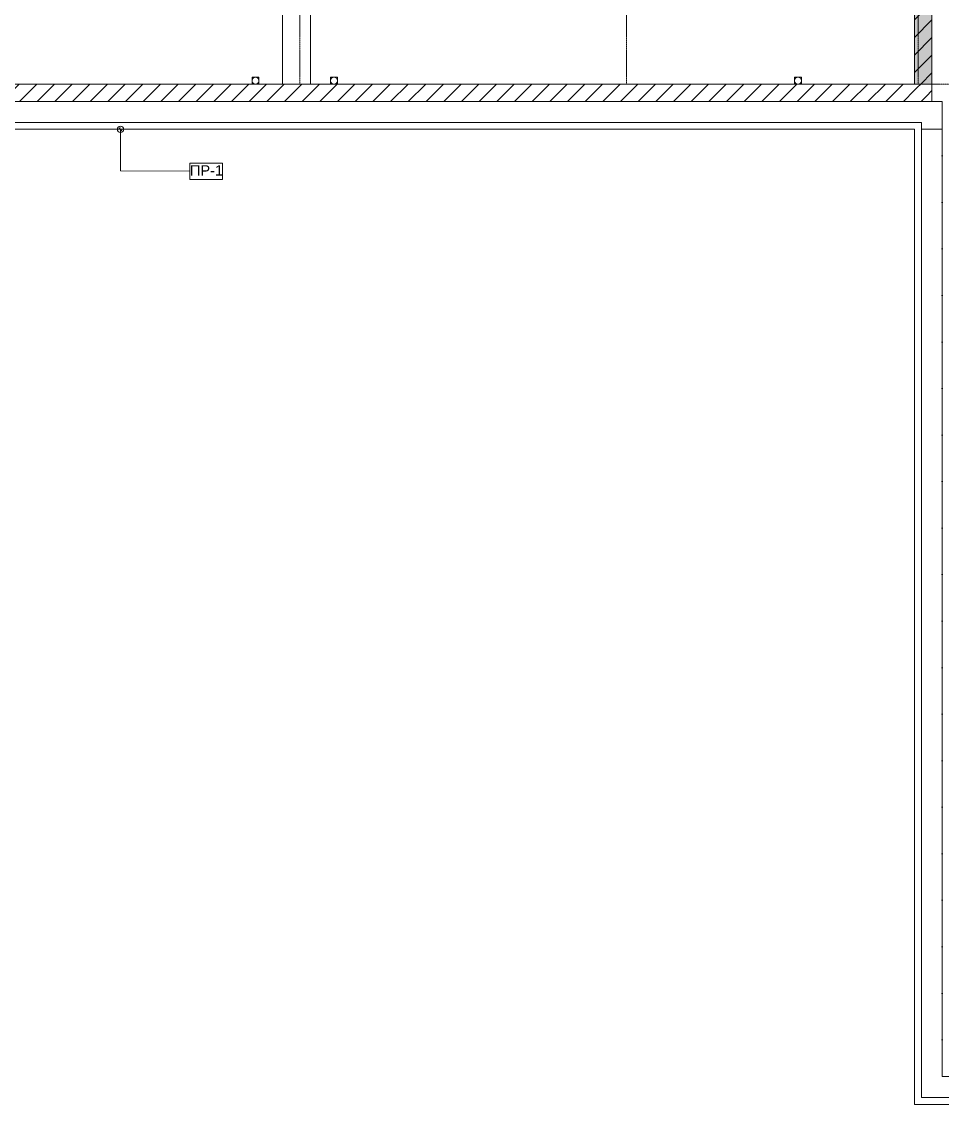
# Model space of a CAD drawing. Header units: millimetres. Extents: x 1499747 to 4341325, y -28481 to 441852.
# Drawn here: x 4219138 to 4232394, y 363265 to 378866 of the extents above; entities that cross this region are included whole.
import ezdxf

# ---------------------------------------------------------------- set-up
doc = ezdxf.new("R2010")
doc.units = ezdxf.units.MM
doc.header["$MEASUREMENT"] = 0
doc.set_wipeout_variables(frame=1)
for name, pattern in [('CENTER2', [28.575, 19.05, -3.175, 3.175, -3.175]), ('Dot & Dashed', [670.277762, 352.777767, -176.388884, 0, -141.111112]), ('Wipeout_Contour', [1000, 0, -1000])]:
    doc.linetypes.add(name, pattern=pattern)
for name, color, linetype, lineweight in [('13 этаж_25_2D - Общий_Ном._пера__1_Ном._пера__7', 7, 'Continuous', 18), ('13 этаж_25_2D - Общий_Ном._пера__20_Ном._пера__1', 1, 'Continuous', 18), ('13 этаж_25_АР 06.03 custom_70_12 этаж_13_Интерьер - Мебель_Ном._пера__8_Ном._пера__8', 8, 'Continuous', 18), ('13 этаж_25_АР 06.03 custom_70__8 hatch_Ном._пера__8_Ном._пера__8', 8, 'Continuous', 18), ('13 этаж_25_АР 06.03 custom_70__Оси_Ном._пера__8_Ном._пера__8', 8, 'Continuous', 18), ('13 этаж_25_АР 06.03 custom_70_парапет 2_Ном._пера__8_Ном._пера__8', 8, 'Continuous', 18), ('13 этаж_25_АР 06.03 custom_70_Подложк_Ном._пера__1_Ном._пера__1', 1, 'Continuous', 18), ('13 этаж_25_АР 06.03 custom_70_Подложк_Ном._пера__8_Ном._пера__8', 8, 'Continuous', 18), ('13 этаж_25_Конструктив - Стены Ненесущие Газоблок_Ном._пера__169_Ном._пера__83', 83, 'Continuous', 18), ('13 этаж_25_Конструктив - Стены Ненесущие Газоблок_Ном._пера__47_Ном._пера__7', 7, 'Continuous', 18), ('13 этаж_25_Парапет_Ном._пера__20_Ном._пера__1', 1, 'Continuous', 18), ('13 этаж_25_Ребра Навес_Ном._пера__10_Ном._пера__134', 134, 'Continuous', 18), ('13 этаж_25_Ребра Навес_Ном._пера__1_Ном._пера__7', 7, 'Continuous', 18)]:
    doc.layers.add(name, color=color, linetype=linetype, lineweight=lineweight)
doc.layers.add('13 этаж_25_2D - Общий_Ном._пера__20', color=7, linetype='Continuous')
doc.styles.add('СГЕНЕРИР_СТИЛЬ_2', font='arial.ttf')
pattern_1 = [(45, (4194944, 382064.74), (-127.2792, 127.2792), [])]

msp = doc.modelspace()

# ---------------------------------------------------------------- hatches: boundary and pattern name
at = {"layer": '13 этаж_25_АР 06.03 custom_70__8 hatch_Ном._пера__8_Ном._пера__8', "linetype": 'Continuous', "true_color": 0xc7c8ca}
h = msp.add_hatch(dxfattribs=at)
h.set_pattern_fill('ANSI36_0046_0019', color=9, style=0, pattern_type=2)
h.set_pattern_definition([(45, (4055820.33, 214029.1), (42.09495, 154.348152), [198.4375, -39.6875, 0, -39.6875])])
h.paths.add_polyline_path([(4231993.9, 377964.7), (4232244, 377964.7), (4232244, 393714.7), (4231993.9, 393714.7)])
at = {"layer": '13 этаж_25_Конструктив - Стены Ненесущие Газоблок_Ном._пера__169_Ном._пера__83', "linetype": 'Continuous', "true_color": 0xc7c8ca}
h = msp.add_hatch(dxfattribs=at)
h.set_pattern_fill('БЛОКИ_БЕТОННЫЕ_ЭФФЕКТИВН_72', color=9, style=0, pattern_type=2)
h.set_pattern_definition(pattern_1)
h.paths.add_polyline_path([(4232243.8, 377964.7), (4232243.8, 393764.7), (4231993.8, 393764.7), (4231993.8, 377964.7)])
h = msp.add_hatch(dxfattribs=at)
h.set_pattern_fill('БЛОКИ_БЕТОННЫЕ_ЭФФЕКТИВН_72', color=9, style=0, pattern_type=2)
h.set_pattern_definition(pattern_1)
h.paths.add_polyline_path([(4213743.8, 377714.7), (4231993.8, 377714.7), (4231993.8, 377964.7), (4213743.8, 377964.7)])
h = msp.add_hatch(dxfattribs=at)
h.set_pattern_fill('БЛОКИ_БЕТОННЫЕ_ЭФФЕКТИВН_72', color=9, style=0, pattern_type=2)
h.set_pattern_definition(pattern_1)
h.paths.add_polyline_path([(4232243.8, 377964.7), (4231993.8, 377964.7), (4232243.8, 377714.7)])
h = msp.add_hatch(dxfattribs=at)
h.set_pattern_fill('БЛОКИ_БЕТОННЫЕ_ЭФФЕКТИВН_72', color=9, style=0, pattern_type=2)
h.set_pattern_definition(pattern_1)
h.paths.add_polyline_path([(4231993.8, 377964.7), (4231993.8, 377714.7), (4232243.8, 377714.7)])

# ---------------------------------------------------------------- linework, layer by layer
at = {"layer": '13 этаж_25_2D - Общий_Ном._пера__1_Ном._пера__7', "color": 9, "linetype": 'Continuous', "true_color": 0xc7c8ca}
msp.add_line((4220560.7, 377314.7), (4220560.7, 377132.3), dxfattribs=at)
at = {"layer": '13 этаж_25_2D - Общий_Ном._пера__1_Ном._пера__7', "color": 9, "linetype": 'Continuous', "true_color": 0xc7c8ca, "flags": 128}
for points in [[(4220560.7, 377337.5, 0.4142136), (4220537.9, 377314.7)], [(4220560.7, 377291.9, 0.4142136), (4220583.5, 377314.7)]]:
    msp.add_lwpolyline(points, format="xyb", dxfattribs=at)
at = {"layer": '13 этаж_25_2D - Общий_Ном._пера__1_Ном._пера__7', "color": 9, "linetype": 'Continuous', "true_color": 0xc7c8ca}
msp.add_circle((4220560.7, 377314.7), 45.6, dxfattribs=at)
at = {"layer": '13 этаж_25_АР 06.03 custom_70_12 этаж_13_Интерьер - Мебель_Ном._пера__8_Ном._пера__8', "color": 9, "linetype": 'Continuous', "true_color": 0xc7c8ca, "flags": 128}
for points in [[(4222894, 377964.7), (4222894, 379764.7), (4223294, 379764.7), (4223294, 377964.7)], [(4222894, 377964.7), (4222894, 379764.7), (4223294, 379764.7), (4223294, 377964.7)], [(4223294, 377964.7), (4222894, 377964.7)], [(4223294, 377964.7), (4222894, 377964.7)]]:
    msp.add_lwpolyline(points, dxfattribs=at)
at = {"layer": '13 этаж_25_АР 06.03 custom_70__Оси_Ном._пера__8_Ном._пера__8', "color": 9, "linetype": 'CENTER2', "true_color": 0xc7c8ca}
for p, q in [((4223144, 393714.7), (4223144, 377964.7)), ((4227844, 393714.7), (4227844, 377964.7)), ((4232044, 393714.7), (4232044, 377964.7)), ((4232644.2, 377964.7), (4213744, 377964.7))]:
    msp.add_line(p, q, dxfattribs=at)
at = {"layer": '13 этаж_25_АР 06.03 custom_70_парапет 2_Ном._пера__8_Ном._пера__8', "color": 9, "linetype": 'Continuous', "true_color": 0xc7c8ca, "flags": 128}
for points in [[(4232243.9, 377964.7), (4213744, 377964.7), (4213744, 380114.7), (4202359, 380114.7), (4202359, 394914.7), (4213694, 394914.7), (4213694, 394014.7)], [(4232243.9, 377964.7), (4231993.9, 377964.7), (4231993.9, 393714.7)], [(4232244, 393714.7), (4232244, 378364.7), (4232243.7, 378364.7)], [(4232243.7, 378364.7), (4232243.9, 378364.7), (4232243.9, 377964.7)]]:
    msp.add_lwpolyline(points, dxfattribs=at)
at = {"layer": '13 этаж_25_АР 06.03 custom_70_Подложк_Ном._пера__1_Ном._пера__1', "color": 9, "linetype": 'Continuous', "true_color": 0xc7c8ca}
for centre in [(4222504, 378014.7), (4223634, 378014.7), (4230313.9, 378014.7)]:
    msp.add_circle(centre, 50, dxfattribs=at)
at = {"layer": '13 этаж_25_АР 06.03 custom_70_Подложк_Ном._пера__8_Ном._пера__8', "color": 9, "linetype": 'Continuous', "true_color": 0xc7c8ca, "flags": 128}
for points in [[(4222454, 377964.7), (4222454, 378064.7), (4222554, 378064.7), (4222554, 377964.7)], [(4223584, 377964.7), (4223584, 378064.7), (4223684, 378064.7), (4223684, 377964.7)], [(4230263.9, 377964.7), (4230263.9, 378064.7), (4230363.9, 378064.7), (4230363.9, 377964.7)], [(4222554, 377964.7), (4222454, 377964.7)], [(4223684, 377964.7), (4223584, 377964.7)], [(4230363.9, 377964.7), (4230263.9, 377964.7)]]:
    msp.add_lwpolyline(points, dxfattribs=at)
at = {"layer": '13 этаж_25_Конструктив - Стены Ненесущие Газоблок_Ном._пера__47_Ном._пера__7', "color": 9, "linetype": 'Continuous', "true_color": 0xc7c8ca, "flags": 128}
for points in [[(4231993.8, 393764.7), (4231993.8, 377964.7)], [(4232243.8, 377964.7), (4232243.8, 393764.7)], [(4231993.8, 377964.7), (4213743.8, 377964.7)], [(4232243.8, 377714.7), (4232243.8, 377964.7)], [(4213493.8, 377714.7), (4232243.8, 377714.7)]]:
    msp.add_lwpolyline(points, dxfattribs=at)
at = {"layer": '13 этаж_25_Парапет_Ном._пера__20_Ном._пера__1', "color": 9, "linetype": 'Continuous', "true_color": 0xc7c8ca}
for p, q in [((4232393.7, 377714.7), (4213493.8, 377714.7)), ((4231993.7, 377314.7), (4213093.8, 377314.7)), ((4231993.7, 363264.7), (4231993.7, 377314.7)), ((4247394, 363264.7), (4231993.7, 363264.7))]:
    msp.add_line(p, q, dxfattribs=at)
at = {"layer": '13 этаж_25_Парапет_Ном._пера__20_Ном._пера__1', "color": 9, "linetype": 'Dot & Dashed', "true_color": 0xc7c8ca}
msp.add_line((4232393.7, 377714.7), (4213493.8, 377714.7), dxfattribs=at)
at = {"layer": '13 этаж_25_Ребра Навес_Ном._пера__10_Ном._пера__134', "color": 9, "linetype": 'Dot & Dashed', "true_color": 0xc7c8ca}
for p, q in [((4232393.4, 377714.7), (4213343.8, 377714.7)), ((4232393.5, 377714.7), (4213493.5, 377714.7)), ((4232393.5, 377714.7), (4213493.6, 377714.7)), ((4232393.5, 377714.7), (4213493.6, 377714.7)), ((4232393.6, 377714.7), (4213493.7, 377714.7)), ((4232393.6, 377714.7), (4213493.7, 377714.7)), ((4232393.7, 377714.7), (4213493.8, 377714.7)), ((4232393.7, 377714.7), (4213493.8, 377714.7)), ((4232393.7, 377714.7), (4213493.8, 377714.7)), ((4232393.4, 363664.7), (4232393.4, 377714.7)), ((4232393.5, 363664.7), (4232393.5, 377714.7)), ((4232393.5, 363664.7), (4232393.5, 377714.7)), ((4232393.5, 363664.7), (4232393.5, 377714.7)), ((4232393.6, 363664.7), (4232393.6, 377714.7)), ((4232393.6, 363664.7), (4232393.6, 377714.7)), ((4232393.7, 363664.7), (4232393.7, 377714.7)), ((4246994, 363664.7), (4232393.4, 363664.7)), ((4246994, 363664.7), (4232393.5, 363664.7)), ((4246994, 363664.7), (4232393.5, 363664.7)), ((4246994, 363664.7), (4232393.5, 363664.7)), ((4246994, 363664.7), (4232393.6, 363664.7)), ((4246994, 363664.7), (4232393.6, 363664.7)), ((4246994, 363664.7), (4232393.7, 363664.7))]:
    msp.add_line(p, q, dxfattribs=at)
at = {"layer": '13 этаж_25_Ребра Навес_Ном._пера__1_Ном._пера__7', "color": 9, "linetype": 'Continuous', "true_color": 0xc7c8ca}
for p, q in [((4232393.5, 377714.7), (4213493.5, 377714.7)), ((4232393.5, 377714.7), (4213493.6, 377714.7)), ((4232393.5, 377714.7), (4213493.6, 377714.7)), ((4232393.6, 377714.7), (4213493.7, 377714.7)), ((4232393.6, 377714.7), (4213493.7, 377714.7)), ((4232393.7, 377714.7), (4213493.8, 377714.7)), ((4232393.7, 377714.7), (4213493.8, 377714.7)), ((4232393.7, 377714.7), (4213493.8, 377714.7)), ((4232393.5, 363664.7), (4232393.5, 377714.7)), ((4232393.5, 363664.7), (4232393.5, 377714.7)), ((4232393.5, 363664.7), (4232393.5, 377714.7)), ((4232393.6, 363664.7), (4232393.6, 377714.7)), ((4232393.6, 363664.7), (4232393.6, 377714.7)), ((4232393.7, 363664.7), (4232393.7, 377714.7)), ((4232093.5, 377414.7), (4213193.5, 377414.7)), ((4232093.5, 377414.7), (4213193.6, 377414.7)), ((4232093.5, 377414.7), (4213193.6, 377414.7)), ((4232093.6, 377414.7), (4213193.7, 377414.7)), ((4232093.6, 377414.7), (4213193.7, 377414.7)), ((4232093.7, 377414.7), (4213193.8, 377414.7)), ((4232093.7, 377414.7), (4213193.8, 377414.7)), ((4232093.7, 377414.7), (4213193.8, 377414.7)), ((4232093.5, 363364.7), (4232093.5, 377414.7)), ((4232093.5, 363364.7), (4232093.5, 377414.7)), ((4232093.5, 363364.7), (4232093.5, 377414.7)), ((4232093.6, 363364.7), (4232093.6, 377414.7)), ((4232093.6, 363364.7), (4232093.6, 377414.7)), ((4232093.7, 363364.7), (4232093.7, 377414.7)), ((4232093.7, 363364.7), (4232093.7, 377414.7)), ((4232093.7, 363364.7), (4232093.7, 377414.7)), ((4232093.4, 363364.7), (4232093.4, 377314.7)), ((4232393.4, 377314.7), (4232093.4, 377314.7)), ((4232393.4, 363664.7), (4232393.4, 377314.7)), ((4246994, 363664.7), (4232393.5, 363664.7)), ((4246994, 363664.7), (4232393.5, 363664.7)), ((4246994, 363664.7), (4232393.5, 363664.7)), ((4246994, 363664.7), (4232393.6, 363664.7)), ((4246994, 363664.7), (4232393.6, 363664.7)), ((4246994, 363664.7), (4232393.7, 363664.7)), ((4247294, 363364.7), (4232093.5, 363364.7)), ((4247294, 363364.7), (4232093.5, 363364.7)), ((4247294, 363364.7), (4232093.5, 363364.7)), ((4247294, 363364.7), (4232093.6, 363364.7)), ((4247294, 363364.7), (4232093.6, 363364.7)), ((4247294, 363364.7), (4232093.7, 363364.7)), ((4247294, 363364.7), (4232093.7, 363364.7)), ((4247294, 363364.7), (4232093.7, 363364.7))]:
    msp.add_line(p, q, dxfattribs=at)

# ---------------------------------------------------------------- wipeouts: each hides what was drawn before it
at = {"color": 9, "linetype": 'Wipeout_Contour', "ltscale": 4758426.764652322, "true_color": 0xc7c8ca}
msp.add_wipeout([(4221560.7, 376827.2), (4221560.7, 376591.5), (4222028.7, 376591.5), (4222028.7, 376827.2)], dxfattribs=at).dxf.layer = '13 этаж_25_2D - Общий_Ном._пера__20'

# ---------------------------------------------------------------- next in the draw order: linework, layer by layer
at = {"layer": '13 этаж_25_2D - Общий_Ном._пера__1_Ном._пера__7', "color": 9, "linetype": 'Continuous', "true_color": 0xc7c8ca, "flags": 128}
msp.add_lwpolyline([(4220560.7, 377314.7), (4220560.7, 376717.9), (4221560.7, 376709.4)], dxfattribs=at)
msp.add_lwpolyline([(4221560.7, 376827.2), (4222028.7, 376827.2), (4222028.7, 376591.5), (4221560.7, 376591.5)], close=True, dxfattribs=at)
at = {"layer": '13 этаж_25_2D - Общий_Ном._пера__20_Ном._пера__1', "color": 9, "linetype": 'Continuous', "true_color": 0xc7c8ca}
for p, q in [((4221560.7, 376827.2), (4221560.7, 376591.5)), ((4222028.7, 376827.2), (4221560.7, 376827.2)), ((4222028.7, 376591.5), (4222028.7, 376827.2)), ((4221560.7, 376591.5), (4222028.7, 376591.5))]:
    msp.add_line(p, q, dxfattribs=at)

# ---------------------------------------------------------------- next in the draw order: texts
at = {"layer": '13 этаж_25_2D - Общий_Ном._пера__20_Ном._пера__1', "color": 9, "linetype": 'Continuous', "true_color": 0xc7c8ca, "insert": (4221560.7, 376722.2), "char_height": 150, "attachment_point": 4, "style": 'СГЕНЕРИР_СТИЛЬ_2'}
msp.add_mtext('\\A1;{\\pql;\\fArial|b0|i0|c204|p0;\\W1.000000;ПР-1}', dxfattribs=at)

doc.saveas('drawing.dxf')
